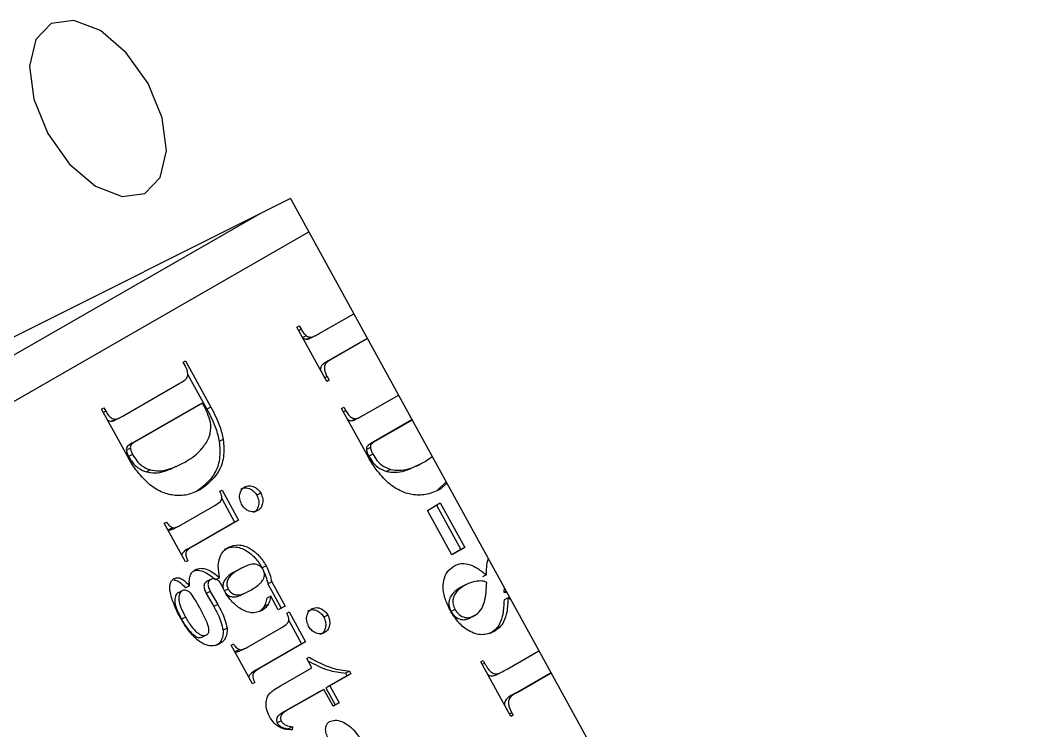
# Model space of a CAD drawing. Header units: millimetres. Extents: x -551930 to 36223, y -1733730 to 8014.
# Drawn here: x -551613.313 to -551610.364, y -1733687.491 to -1733685.432 of the extents above; entities that cross this region are included whole.
import ezdxf

# ---------------------------------------------------------------- set-up
doc = ezdxf.new("R2010")
doc.units = ezdxf.units.MM
doc.layers.get('0').update_dxf_attribs({"lineweight": 35})

msp = doc.modelspace()

# ---------------------------------------------------------------- linework, layer by layer
at = {"color": 7, "linetype": 'Continuous', "lineweight": 25}
for p, q in [((-551612.5302, -1733685.9482), (-551613.7191, -1733686.5435)), ((-551612.5302, -1733685.9482), (-551610.3641, -1733689.8907)), ((-551612.4464, -1733686.3394), (-551612.3467, -1733686.2821)), ((-551612.5111, -1733686.321), (-551612.5046, -1733686.3173)), ((-551612.4248, -1733686.4782), (-551612.5111, -1733686.321)), ((-551612.5046, -1733686.3173), (-551612.4992, -1733686.3271)), ((-551612.4839, -1733686.3458), (-551612.4946, -1733686.3511)), ((-551612.4704, -1733686.35), (-551612.482, -1733686.3558)), ((-551612.4686, -1733686.351), (-551612.457, -1733686.3452)), ((-551612.3074, -1733686.3537), (-551612.4183, -1733686.4174)), ((-551612.307, -1733686.3543), (-551612.4067, -1733686.4116)), ((-551612.8408, -1733686.4225), (-551612.8343, -1733686.4187)), ((-551612.8353, -1733686.4326), (-551612.8408, -1733686.4225)), ((-551612.8343, -1733686.4187), (-551612.7605, -1733686.5531)), ((-551612.4067, -1733686.4116), (-551612.4183, -1733686.4174)), ((-551613.0128, -1733686.5768), (-551612.8526, -1733686.4848)), ((-551612.828, -1733686.4572), (-551612.7721, -1733686.5589)), ((-551612.4182, -1733686.4744), (-551612.425, -1733686.4778)), ((-551612.4182, -1733686.4744), (-551612.4248, -1733686.4782)), ((-551612.4238, -1733686.4644), (-551612.4182, -1733686.4744)), ((-551612.7853, -1733686.5412), (-551612.9749, -1733686.6501)), ((-551612.7853, -1733686.5412), (-551612.7969, -1733686.547)), ((-551612.3167, -1733686.5754), (-551612.217, -1733686.5182)), ((-551613.0775, -1733686.5584), (-551613.071, -1733686.5547)), ((-551613.0037, -1733686.6928), (-551613.0775, -1733686.5584)), ((-551613.071, -1733686.5547), (-551613.0654, -1733686.5647)), ((-551612.7969, -1733686.547), (-551612.9865, -1733686.6559)), ((-551612.7605, -1733686.5531), (-551612.7721, -1733686.5589)), ((-551612.3815, -1733686.557), (-551612.3749, -1733686.5533)), ((-551612.3077, -1733686.6914), (-551612.3815, -1733686.557)), ((-551612.3749, -1733686.5533), (-551612.3694, -1733686.5633)), ((-551613.0365, -1733686.5879), (-551613.0481, -1733686.5937)), ((-551613.0369, -1733686.5894), (-551613.0253, -1733686.5836)), ((-551612.3405, -1733686.5865), (-551612.3521, -1733686.5923)), ((-551612.3408, -1733686.588), (-551612.3292, -1733686.5822)), ((-551612.1777, -1733686.5897), (-551612.2904, -1733686.6545)), ((-551612.1773, -1733686.5904), (-551612.2788, -1733686.6487)), ((-551612.9749, -1733686.6501), (-551612.9865, -1733686.6559)), ((-551612.7248, -1733686.6466), (-551612.7364, -1733686.6524)), ((-551612.2788, -1733686.6487), (-551612.2904, -1733686.6545)), ((-551612.994, -1733686.6714), (-551613.0056, -1733686.6772)), ((-551612.9874, -1733686.6902), (-551612.999, -1733686.696)), ((-551612.298, -1733686.67), (-551612.3096, -1733686.6758)), ((-551612.2913, -1733686.6888), (-551612.3029, -1733686.6946)), ((-551612.8608, -1733686.7253), (-551612.8492, -1733686.7195)), ((-551612.1647, -1733686.7239), (-551612.1531, -1733686.7181)), ((-551612.1396, -1733686.7108), (-551612.1194, -1733686.6958)), ((-551612.9359, -1733686.7349), (-551612.9475, -1733686.7407)), ((-551612.2398, -1733686.7335), (-551612.2514, -1733686.7393)), ((-551612.079, -1733686.7693), (-551612.106, -1733686.796)), ((-551612.077, -1733686.773), (-551612.0944, -1733686.7902)), ((-551612.7905, -1733686.7916), (-551612.8021, -1733686.7974)), ((-551612.7345, -1733686.7969), (-551612.7279, -1733686.7932)), ((-551612.7279, -1733686.7932), (-551612.6801, -1733686.8801)), ((-551612.6161, -1733686.8026), (-551612.6277, -1733686.8084)), ((-551612.8472, -1733686.8943), (-551612.7493, -1733686.8381)), ((-551612.729, -1733686.8182), (-551612.6917, -1733686.8859)), ((-551612.1329, -1733686.8521), (-551612.0957, -1733686.8307)), ((-551612.1069, -1733686.8372), (-551612.0362, -1733686.9659)), ((-551612.0957, -1733686.8307), (-551612.0246, -1733686.9601)), ((-551612.0617, -1733686.9815), (-551612.1329, -1733686.8521)), ((-551612.8956, -1733686.8895), (-551612.8893, -1733686.8859)), ((-551612.834, -1733687.0018), (-551612.8956, -1733686.8895)), ((-551612.8656, -1733686.9038), (-551612.854, -1733686.898)), ((-551612.6917, -1733686.8859), (-551612.8247, -1733686.9623)), ((-551612.6801, -1733686.8801), (-551612.8131, -1733686.9565)), ((-551612.6801, -1733686.8801), (-551612.6917, -1733686.8859)), ((-551612.8863, -1733686.9064), (-551612.8831, -1733686.9083)), ((-551612.8715, -1733686.9025), (-551612.8831, -1733686.9083)), ((-551612.8131, -1733686.9565), (-551612.8247, -1733686.9623)), ((-551612.0362, -1733686.9659), (-551612.0621, -1733686.9808)), ((-551612.0246, -1733686.9601), (-551612.0617, -1733686.9815)), ((-551612.0246, -1733686.9601), (-551612.0362, -1733686.9659)), ((-551612.8276, -1733686.9981), (-551612.8342, -1733687.0014)), ((-551612.8276, -1733686.9981), (-551612.834, -1733687.0018)), ((-551612.6005, -1733687.0131), (-551612.6121, -1733687.0189)), ((-551612.68, -1733687.0241), (-551612.6916, -1733687.0299)), ((-551612.6682, -1733687.0178), (-551612.6798, -1733687.0236)), ((-551611.9619, -1733687.0395), (-551611.9735, -1733687.0453)), ((-551612.8224, -1733687.0714), (-551612.834, -1733687.0772)), ((-551612.7618, -1733687.0527), (-551612.7734, -1733687.0585)), ((-551612.7352, -1733687.0478), (-551612.7468, -1733687.0536)), ((-551612.5842, -1733687.0596), (-551612.5958, -1733687.0654)), ((-551612.5958, -1733687.0654), (-551612.5573, -1733687.1354)), ((-551612.5842, -1733687.0596), (-551612.5457, -1733687.1296)), ((-551612.0257, -1733687.07), (-551612.0373, -1733687.0758)), ((-551612.0202, -1733687.067), (-551612.0318, -1733687.0728)), ((-551612.8442, -1733687.0855), (-551612.8558, -1733687.0913)), ((-551612.7622, -1733687.0872), (-551612.7738, -1733687.093)), ((-551612.7738, -1733687.093), (-551612.7523, -1733687.1311)), ((-551612.7622, -1733687.0872), (-551612.7407, -1733687.1253)), ((-551612.666, -1733687.0944), (-551612.6544, -1733687.0886)), ((-551612.5872, -1733687.1011), (-551612.5988, -1733687.1069)), ((-551612.5654, -1733687.1409), (-551612.5872, -1733687.1011)), ((-551611.9106, -1733687.0759), (-551611.911, -1733687.0895)), ((-551611.9048, -1733687.0864), (-551611.911, -1733687.0895)), ((-551611.911, -1733687.0895), (-551611.9031, -1733687.0896)), ((-551612.7407, -1733687.1253), (-551612.7523, -1733687.1311)), ((-551612.5949, -1733687.1252), (-551612.6065, -1733687.131)), ((-551612.5457, -1733687.1296), (-551612.5654, -1733687.1409)), ((-551612.5457, -1733687.1296), (-551612.5573, -1733687.1354)), ((-551611.8991, -1733687.1058), (-551611.9107, -1733687.1116)), ((-551611.891, -1733687.1115), (-551611.8991, -1733687.1058)), ((-551612.8341, -1733687.1614), (-551612.8457, -1733687.1672)), ((-551612.5573, -1733687.1354), (-551612.5657, -1733687.1402)), ((-551612.5403, -1733687.1504), (-551612.5337, -1733687.1466)), ((-551612.5337, -1733687.1466), (-551612.486, -1733687.2335)), ((-551612.4219, -1733687.156), (-551612.4335, -1733687.1618)), ((-551611.996, -1733687.1573), (-551612.0076, -1733687.1631)), ((-551612.653, -1733687.2478), (-551612.5551, -1733687.1915)), ((-551612.5348, -1733687.1716), (-551612.4976, -1733687.2394)), ((-551612.7725, -1733687.213), (-551612.7841, -1733687.2188)), ((-551612.7138, -1733687.1938), (-551612.7254, -1733687.1996)), ((-551612.7015, -1733687.2429), (-551612.6951, -1733687.2393)), ((-551612.6398, -1733687.3552), (-551612.7015, -1733687.2429)), ((-551612.6714, -1733687.2572), (-551612.6598, -1733687.2514)), ((-551612.4976, -1733687.2394), (-551612.6305, -1733687.3157)), ((-551612.486, -1733687.2335), (-551612.6189, -1733687.3099)), ((-551612.486, -1733687.2335), (-551612.4976, -1733687.2394)), ((-551612.6922, -1733687.2599), (-551612.6889, -1733687.2617)), ((-551612.6773, -1733687.2559), (-551612.6889, -1733687.2617)), ((-551612.4824, -1733687.2819), (-551612.476, -1733687.2782)), ((-551611.9017, -1733687.3122), (-551611.8098, -1733687.2594)), ((-551612.6189, -1733687.3099), (-551612.6305, -1733687.3157)), ((-551612.5584, -1733687.3611), (-551612.4676, -1733687.3089)), ((-551612.4676, -1733687.3089), (-551612.4824, -1733687.2819)), ((-551611.9781, -1733687.2911), (-551611.9716, -1733687.2874)), ((-551611.8911, -1733687.4496), (-551611.9781, -1733687.2911)), ((-551611.9716, -1733687.2874), (-551611.9673, -1733687.2952)), ((-551612.3661, -1733687.3315), (-551612.4275, -1733687.3668)), ((-551612.3545, -1733687.3257), (-551612.4159, -1733687.361)), ((-551612.3586, -1733687.3184), (-551612.3702, -1733687.3242)), ((-551612.3702, -1733687.3242), (-551612.3661, -1733687.3315)), ((-551612.3545, -1733687.3257), (-551612.3661, -1733687.3315)), ((-551612.3586, -1733687.3184), (-551612.3545, -1733687.3257)), ((-551611.9256, -1733687.3248), (-551611.914, -1733687.3189)), ((-551611.7746, -1733687.3233), (-551611.8778, -1733687.3826)), ((-551611.7743, -1733687.324), (-551611.8662, -1733687.3768)), ((-551612.6334, -1733687.3515), (-551612.64, -1733687.3548)), ((-551612.6334, -1733687.3515), (-551612.6398, -1733687.3552)), ((-551612.4159, -1733687.361), (-551612.4275, -1733687.3668)), ((-551612.4275, -1733687.3668), (-551612.4005, -1733687.4159)), ((-551612.4159, -1733687.361), (-551612.3889, -1733687.4101)), ((-551612.445, -1733687.3769), (-551612.5487, -1733687.4364)), ((-551612.4334, -1733687.3711), (-551612.5372, -1733687.4306)), ((-551612.4334, -1733687.3711), (-551612.445, -1733687.3769)), ((-551612.4064, -1733687.4202), (-551612.4334, -1733687.3711)), ((-551611.8662, -1733687.3768), (-551611.8778, -1733687.3826)), ((-551612.4005, -1733687.4159), (-551612.4068, -1733687.4195)), ((-551612.3889, -1733687.4101), (-551612.4064, -1733687.4202)), ((-551612.3889, -1733687.4101), (-551612.4005, -1733687.4159)), ((-551612.5372, -1733687.4306), (-551612.5487, -1733687.4364)), ((-551611.8845, -1733687.4458), (-551611.8913, -1733687.4492)), ((-551611.8845, -1733687.4458), (-551611.8911, -1733687.4496)), ((-551611.8883, -1733687.4389), (-551611.8845, -1733687.4458)), ((-551612.5569, -1733687.4623), (-551612.5685, -1733687.4681)), ((-551612.5242, -1733687.4794), (-551612.5358, -1733687.4852)), ((-551612.5242, -1733687.4794), (-551612.5245, -1733687.4883))]:
    msp.add_line(p, q, dxfattribs=at)
at = {"color": 8, "linetype": 'Continuous', "lineweight": 25}
for p, q in [((-551612.6172, -1733685.9917), (-551614.2521, -1733686.9308)), ((-551614.1399, -1733687.0003), (-551612.4769, -1733686.0451)), ((-551612.4992, -1733686.3271), (-551612.506, -1733686.3305)), ((-551612.4238, -1733686.4644), (-551612.4305, -1733686.4678)), ((-551613.0654, -1733686.5647), (-551613.0722, -1733686.5681)), ((-551612.3694, -1733686.5633), (-551612.3761, -1733686.5667)), ((-551612.7105, -1733687.0804), (-551612.7209, -1733687.0856)), ((-551612.053, -1733687.1393), (-551612.0645, -1733687.1451)), ((-551611.9673, -1733687.2952), (-551611.974, -1733687.2986)), ((-551611.8883, -1733687.4389), (-551611.8951, -1733687.4423))]:
    msp.add_line(p, q, dxfattribs=at)
at = {"color": 7, "linetype": 'Continuous', "lineweight": 25, "flags": 128}
msp.add_lwpolyline([(-551612.9428, -1733685.6144), (-551613.0057, -1733685.5256), (-551613.081, -1733685.4614), (-551613.1574, -1733685.4316), (-551613.2232, -1733685.4406), (-551613.2684, -1733685.4871), (-551613.2861, -1733685.5641), (-551613.2736, -1733685.6598), (-551613.2328, -1733685.7596), (-551613.17, -1733685.8484), (-551613.0946, -1733685.9126), (-551613.0182, -1733685.9424), (-551612.9524, -1733685.9334), (-551612.9072, -1733685.8869), (-551612.8896, -1733685.8099), (-551612.902, -1733685.7142), (-551612.9428, -1733685.6144)], dxfattribs=at)
at = {"color": 7, "linetype": 'Continuous', "lineweight": 25}
for points, knots in [([(-551612.4992, -1733686.3271), (-551612.4967, -1733686.3314), (-551612.4925, -1733686.3386), (-551612.4864, -1733686.3437), (-551612.4839, -1733686.3458)], [0, 0, 0, 0, 0.604383, 1, 1, 1, 1]), ([(-551612.4939, -1733686.3524), (-551612.4921, -1733686.3535), (-551612.4882, -1733686.3557), (-551612.4842, -1733686.3557), (-551612.482, -1733686.3558)], [0, 0, 0, 0, 0.468993, 1, 1, 1, 1]), ([(-551612.4839, -1733686.3458), (-551612.4816, -1733686.3472), (-551612.4772, -1733686.3498), (-551612.4726, -1733686.3499), (-551612.4704, -1733686.35)], [0, 0, 0, 0, 0.534212, 1, 1, 1, 1]), ([(-551612.482, -1733686.3558), (-551612.4806, -1733686.3555), (-551612.477, -1733686.3549), (-551612.4726, -1733686.353), (-551612.4697, -1733686.3514), (-551612.4687, -1733686.3509)], [0, 0, 0, 0, 0.296878, 0.763038, 1, 1, 1, 1]), ([(-551612.4704, -1733686.35), (-551612.469, -1733686.3497), (-551612.4654, -1733686.3491), (-551612.4574, -1733686.3454), (-551612.4509, -1733686.3419), (-551612.4464, -1733686.3394)], [0, 0, 0, 0, 0.160624, 0.412837, 1, 1, 1, 1]), ([(-551612.4183, -1733686.4174), (-551612.4235, -1733686.4205), (-551612.431, -1733686.4251), (-551612.4395, -1733686.4314), (-551612.4421, -1733686.4371), (-551612.4431, -1733686.4415), (-551612.4429, -1733686.4444), (-551612.4428, -1733686.4453)], [0, 0, 0, 0, 0.477367, 0.690856, 0.808259, 0.935906, 1, 1, 1, 1]), ([(-551612.4067, -1733686.4116), (-551612.4119, -1733686.4147), (-551612.4194, -1733686.4193), (-551612.4278, -1733686.4256), (-551612.4306, -1733686.4313), (-551612.4316, -1733686.4373), (-551612.4314, -1733686.445), (-551612.4288, -1733686.4545), (-551612.4255, -1733686.4609), (-551612.4238, -1733686.4644)], [0, 0, 0, 0, 0.3042583, 0.4403287, 0.5151577, 0.5965158, 0.7086738, 0.8407065, 1, 1, 1, 1]), ([(-551612.8526, -1733686.4848), (-551612.8474, -1733686.4817), (-551612.8399, -1733686.4772), (-551612.8315, -1733686.471), (-551612.8286, -1733686.4653), (-551612.8276, -1733686.4594), (-551612.8278, -1733686.4517), (-551612.8304, -1733686.4423), (-551612.8336, -1733686.436), (-551612.8353, -1733686.4326)], [0, 0, 0, 0, 0.305841, 0.442423, 0.517049, 0.598335, 0.71087, 0.842499, 1, 1, 1, 1]), ([(-551612.7617, -1733686.5971), (-551612.7643, -1733686.588), (-551612.7701, -1733686.5686), (-551612.78, -1733686.5507), (-551612.7853, -1733686.5412)], [0, 0, 0, 0, 0.466226, 1, 1, 1, 1]), ([(-551613.0654, -1733686.5647), (-551613.063, -1733686.569), (-551613.0587, -1733686.5763), (-551613.0506, -1733686.5837), (-551613.0431, -1733686.5872), (-551613.0387, -1733686.5877), (-551613.0365, -1733686.5879)], [0, 0, 0, 0, 0.354809, 0.623284, 0.811153, 1, 1, 1, 1]), ([(-551612.7721, -1733686.5589), (-551612.7624, -1733686.5772), (-551612.7466, -1733686.6073), (-551612.7392, -1733686.6398), (-551612.7364, -1733686.6524)], [0, 0, 0, 0, 0.610902, 1, 1, 1, 1]), ([(-551612.7605, -1733686.5531), (-551612.7508, -1733686.5714), (-551612.735, -1733686.6015), (-551612.7276, -1733686.634), (-551612.7248, -1733686.6466)], [0, 0, 0, 0, 0.610902, 1, 1, 1, 1]), ([(-551612.3694, -1733686.5633), (-551612.3669, -1733686.5676), (-551612.3626, -1733686.5749), (-551612.3545, -1733686.5823), (-551612.3471, -1733686.5858), (-551612.3427, -1733686.5863), (-551612.3405, -1733686.5865)], [0, 0, 0, 0, 0.354809, 0.623284, 0.811153, 1, 1, 1, 1]), ([(-551613.0601, -1733686.5902), (-551613.0583, -1733686.5911), (-551613.0544, -1733686.5932), (-551613.0503, -1733686.5935), (-551613.0481, -1733686.5937)], [0, 0, 0, 0, 0.455046, 1, 1, 1, 1]), ([(-551613.0481, -1733686.5937), (-551613.0468, -1733686.5934), (-551613.0434, -1733686.5927), (-551613.0397, -1733686.5909), (-551613.0374, -1733686.5896), (-551613.0369, -1733686.5894)], [0, 0, 0, 0, 0.324706, 0.870338, 1, 1, 1, 1]), ([(-551613.0365, -1733686.5879), (-551613.0352, -1733686.5876), (-551613.0318, -1733686.5869), (-551613.0239, -1733686.583), (-551613.0174, -1733686.5794), (-551613.0128, -1733686.5768)], [0, 0, 0, 0, 0.148718, 0.398624, 1, 1, 1, 1]), ([(-551612.7711, -1733686.6513), (-551612.7668, -1733686.6415), (-551612.7595, -1733686.6249), (-551612.761, -1733686.6052), (-551612.7617, -1733686.5971)], [0, 0, 0, 0, 0.587435, 1, 1, 1, 1]), ([(-551612.364, -1733686.5888), (-551612.3623, -1733686.5897), (-551612.3584, -1733686.5918), (-551612.3543, -1733686.5921), (-551612.3521, -1733686.5923)], [0, 0, 0, 0, 0.455046, 1, 1, 1, 1]), ([(-551612.3521, -1733686.5923), (-551612.3508, -1733686.592), (-551612.3473, -1733686.5913), (-551612.3437, -1733686.5895), (-551612.3413, -1733686.5882), (-551612.3409, -1733686.588)], [0, 0, 0, 0, 0.324706, 0.870338, 1, 1, 1, 1]), ([(-551612.3405, -1733686.5865), (-551612.3392, -1733686.5862), (-551612.3357, -1733686.5855), (-551612.3278, -1733686.5816), (-551612.3213, -1733686.578), (-551612.3167, -1733686.5754)], [0, 0, 0, 0, 0.148718, 0.398624, 1, 1, 1, 1]), ([(-551612.9865, -1733686.6559), (-551612.9908, -1733686.6584), (-551612.9971, -1733686.6621), (-551613.0042, -1733686.6676), (-551613.0059, -1733686.6728), (-551613.0057, -1733686.6757), (-551613.0056, -1733686.6772)], [0, 0, 0, 0, 0.51001, 0.74916, 0.870945, 1, 1, 1, 1]), ([(-551612.9749, -1733686.6501), (-551612.9792, -1733686.6526), (-551612.9855, -1733686.6563), (-551612.9926, -1733686.6618), (-551612.9943, -1733686.667), (-551612.9941, -1733686.6699), (-551612.994, -1733686.6714)], [0, 0, 0, 0, 0.51001, 0.74916, 0.870945, 1, 1, 1, 1]), ([(-551612.8356, -1733686.7122), (-551612.8202, -1733686.7027), (-551612.7949, -1733686.6871), (-551612.7778, -1733686.6613), (-551612.7711, -1733686.6513)], [0, 0, 0, 0, 0.609266, 1, 1, 1, 1]), ([(-551612.7364, -1733686.6524), (-551612.7351, -1733686.6697), (-551612.7325, -1733686.7039), (-551612.7528, -1733686.7593), (-551612.7832, -1733686.7828), (-551612.8021, -1733686.7974)], [0, 0, 0, 0, 0.2781282, 0.5516347, 1, 1, 1, 1]), ([(-551612.7248, -1733686.6466), (-551612.7235, -1733686.6639), (-551612.7209, -1733686.6981), (-551612.7412, -1733686.7535), (-551612.7716, -1733686.777), (-551612.7905, -1733686.7916)], [0, 0, 0, 0, 0.278128, 0.551635, 1, 1, 1, 1]), ([(-551612.2904, -1733686.6545), (-551612.2947, -1733686.657), (-551612.3011, -1733686.6607), (-551612.3081, -1733686.6662), (-551612.3098, -1733686.6714), (-551612.3097, -1733686.6743), (-551612.3096, -1733686.6758)], [0, 0, 0, 0, 0.51001, 0.74916, 0.870945, 1, 1, 1, 1]), ([(-551612.2788, -1733686.6487), (-551612.2831, -1733686.6512), (-551612.2895, -1733686.6549), (-551612.2965, -1733686.6604), (-551612.2982, -1733686.6656), (-551612.2981, -1733686.6685), (-551612.298, -1733686.67)], [0, 0, 0, 0, 0.51001, 0.74916, 0.870945, 1, 1, 1, 1]), ([(-551613.0056, -1733686.6772), (-551613.005, -1733686.6804), (-551613.0038, -1733686.687), (-551613.0006, -1733686.693), (-551612.999, -1733686.696)], [0, 0, 0, 0, 0.495092, 1, 1, 1, 1]), ([(-551612.994, -1733686.6714), (-551612.9934, -1733686.6746), (-551612.9922, -1733686.6812), (-551612.989, -1733686.6872), (-551612.9874, -1733686.6902)], [0, 0, 0, 0, 0.495092, 1, 1, 1, 1]), ([(-551612.9874, -1733686.6902), (-551612.9835, -1733686.6965), (-551612.9762, -1733686.7085), (-551612.9592, -1733686.7259), (-551612.9446, -1733686.7315), (-551612.9359, -1733686.7349)], [0, 0, 0, 0, 0.303059, 0.578562, 1, 1, 1, 1]), ([(-551612.3096, -1733686.6758), (-551612.309, -1733686.679), (-551612.3077, -1733686.6856), (-551612.3045, -1733686.6916), (-551612.3029, -1733686.6946)], [0, 0, 0, 0, 0.495092, 1, 1, 1, 1]), ([(-551612.282, -1733686.7329), (-551612.2864, -1733686.7266), (-551612.2956, -1733686.7133), (-551612.3035, -1733686.699), (-551612.3077, -1733686.6914)], [0, 0, 0, 0, 0.470765, 1, 1, 1, 1]), ([(-551612.298, -1733686.67), (-551612.2974, -1733686.6732), (-551612.2961, -1733686.6798), (-551612.2929, -1733686.6858), (-551612.2913, -1733686.6888)], [0, 0, 0, 0, 0.495092, 1, 1, 1, 1]), ([(-551612.2913, -1733686.6888), (-551612.2875, -1733686.6951), (-551612.2802, -1733686.7071), (-551612.2631, -1733686.7245), (-551612.2486, -1733686.7301), (-551612.2398, -1733686.7335)], [0, 0, 0, 0, 0.303059, 0.578562, 1, 1, 1, 1]), ([(-551612.978, -1733686.7343), (-551612.9824, -1733686.728), (-551612.9917, -1733686.7147), (-551612.9996, -1733686.7004), (-551613.0037, -1733686.6928)], [0, 0, 0, 0, 0.470765, 1, 1, 1, 1]), ([(-551612.999, -1733686.696), (-551612.9951, -1733686.7023), (-551612.9878, -1733686.7143), (-551612.9708, -1733686.7317), (-551612.9562, -1733686.7373), (-551612.9475, -1733686.7407)], [0, 0, 0, 0, 0.303059, 0.578562, 1, 1, 1, 1]), ([(-551612.9359, -1733686.7349), (-551612.9275, -1733686.7362), (-551612.9096, -1733686.7389), (-551612.8749, -1733686.7323), (-551612.8512, -1733686.7202), (-551612.8356, -1733686.7122)], [0, 0, 0, 0, 0.23006, 0.494033, 1, 1, 1, 1]), ([(-551612.3029, -1733686.6946), (-551612.2991, -1733686.7009), (-551612.2918, -1733686.7129), (-551612.2747, -1733686.7303), (-551612.2602, -1733686.7359), (-551612.2514, -1733686.7393)], [0, 0, 0, 0, 0.303059, 0.578562, 1, 1, 1, 1]), ([(-551612.2398, -1733686.7335), (-551612.2315, -1733686.7348), (-551612.2135, -1733686.7375), (-551612.1788, -1733686.7309), (-551612.1551, -1733686.7188), (-551612.1396, -1733686.7108)], [0, 0, 0, 0, 0.23006, 0.494033, 1, 1, 1, 1]), ([(-551612.7905, -1733686.7916), (-551612.8032, -1733686.7976), (-551612.8275, -1733686.809), (-551612.8674, -1733686.8104), (-551612.9063, -1733686.7997), (-551612.9449, -1733686.7746), (-551612.9664, -1733686.7484), (-551612.978, -1733686.7343)], [0, 0, 0, 0, 0.211909, 0.406161, 0.577167, 0.77156, 1, 1, 1, 1]), ([(-551612.9475, -1733686.7407), (-551612.9391, -1733686.742), (-551612.9212, -1733686.7447), (-551612.8915, -1733686.7393), (-551612.8723, -1733686.7297), (-551612.8613, -1733686.7242)], [0, 0, 0, 0, 0.2701004, 0.5800166, 1, 1, 1, 1]), ([(-551612.0944, -1733686.7902), (-551612.1071, -1733686.7962), (-551612.1315, -1733686.8076), (-551612.1713, -1733686.809), (-551612.2102, -1733686.7983), (-551612.2489, -1733686.7732), (-551612.2704, -1733686.747), (-551612.282, -1733686.7329)], [0, 0, 0, 0, 0.211909, 0.406161, 0.577167, 0.77156, 1, 1, 1, 1]), ([(-551612.2514, -1733686.7393), (-551612.2431, -1733686.7406), (-551612.2252, -1733686.7433), (-551612.1955, -1733686.7379), (-551612.1763, -1733686.7283), (-551612.1652, -1733686.7228)], [0, 0, 0, 0, 0.2701004, 0.5800166, 1, 1, 1, 1]), ([(-551612.7493, -1733686.8381), (-551612.7435, -1733686.8346), (-551612.7363, -1733686.8303), (-551612.73, -1733686.8226), (-551612.7286, -1733686.8176), (-551612.729, -1733686.8118), (-551612.731, -1733686.8046), (-551612.7332, -1733686.7997), (-551612.7345, -1733686.7969)], [0, 0, 0, 0, 0.4267211, 0.5316209, 0.611971, 0.7161261, 0.8436247, 1, 1, 1, 1]), ([(-551612.6715, -1733686.8345), (-551612.6738, -1733686.8291), (-551612.6784, -1733686.8185), (-551612.677, -1733686.803), (-551612.6717, -1733686.791), (-551612.6657, -1733686.7866), (-551612.6626, -1733686.7844)], [0, 0, 0, 0, 0.279632, 0.561083, 0.777939, 1, 1, 1, 1]), ([(-551612.6742, -1733686.7903), (-551612.6698, -1733686.7885), (-551612.661, -1733686.7849), (-551612.6468, -1733686.789), (-551612.635, -1733686.797), (-551612.6301, -1733686.8046), (-551612.6277, -1733686.8084)], [0, 0, 0, 0, 0.279471, 0.5617, 0.778553, 1, 1, 1, 1]), ([(-551612.6626, -1733686.7844), (-551612.6582, -1733686.7827), (-551612.6494, -1733686.7791), (-551612.6352, -1733686.7832), (-551612.6234, -1733686.7912), (-551612.6185, -1733686.7988), (-551612.6161, -1733686.8026)], [0, 0, 0, 0, 0.279471, 0.5617, 0.778553, 1, 1, 1, 1]), ([(-551612.6277, -1733686.8084), (-551612.6253, -1733686.8138), (-551612.6206, -1733686.8246), (-551612.6221, -1733686.8401), (-551612.6275, -1733686.8522), (-551612.6335, -1733686.8566), (-551612.6366, -1733686.8588)], [0, 0, 0, 0, 0.281335, 0.562709, 0.779128, 1, 1, 1, 1]), ([(-551612.6161, -1733686.8026), (-551612.6137, -1733686.808), (-551612.609, -1733686.8188), (-551612.6105, -1733686.8343), (-551612.6159, -1733686.8464), (-551612.6219, -1733686.8508), (-551612.625, -1733686.853)], [0, 0, 0, 0, 0.281335, 0.562709, 0.779128, 1, 1, 1, 1]), ([(-551612.625, -1733686.853), (-551612.6294, -1733686.8547), (-551612.6383, -1733686.8583), (-551612.6524, -1733686.854), (-551612.6641, -1733686.8459), (-551612.669, -1733686.8383), (-551612.6715, -1733686.8345)], [0, 0, 0, 0, 0.278933, 0.560824, 0.778176, 1, 1, 1, 1]), ([(-551612.8893, -1733686.8859), (-551612.8864, -1733686.8903), (-551612.8816, -1733686.8977), (-551612.8744, -1733686.9011), (-551612.8715, -1733686.9025)], [0, 0, 0, 0, 0.600264, 1, 1, 1, 1]), ([(-551612.8715, -1733686.9025), (-551612.8706, -1733686.9027), (-551612.8684, -1733686.9031), (-551612.8648, -1733686.9023), (-551612.8574, -1733686.9), (-551612.8516, -1733686.8968), (-551612.8472, -1733686.8943)], [0, 0, 0, 0, 0.102997, 0.240765, 0.417772, 1, 1, 1, 1]), ([(-551612.8831, -1733686.9083), (-551612.8822, -1733686.9085), (-551612.88, -1733686.9089), (-551612.8764, -1733686.9081), (-551612.8714, -1733686.9066), (-551612.8679, -1733686.9047), (-551612.8657, -1733686.9035)], [0, 0, 0, 0, 0.146465, 0.342376, 0.594087, 1, 1, 1, 1]), ([(-551612.8131, -1733686.9565), (-551612.8189, -1733686.9599), (-551612.8261, -1733686.9642), (-551612.8323, -1733686.9721), (-551612.8337, -1733686.9771), (-551612.8332, -1733686.983), (-551612.8312, -1733686.9903), (-551612.8289, -1733686.9953), (-551612.8276, -1733686.9981)], [0, 0, 0, 0, 0.423641, 0.52808, 0.608585, 0.713504, 0.842176, 1, 1, 1, 1]), ([(-551612.7099, -1733686.9592), (-551612.7001, -1733686.9557), (-551612.68, -1733686.9484), (-551612.6472, -1733686.9607), (-551612.6194, -1733686.9828), (-551612.607, -1733687.0027), (-551612.6005, -1733687.0131)], [0, 0, 0, 0, 0.25283, 0.525018, 0.751655, 1, 1, 1, 1]), ([(-551612.8247, -1733686.9623), (-551612.8304, -1733686.9658), (-551612.8376, -1733686.9701), (-551612.8439, -1733686.9777), (-551612.8446, -1733686.9808), (-551612.8448, -1733686.982)], [0, 0, 0, 0, 0.708219, 0.882816, 1, 1, 1, 1]), ([(-551612.7352, -1733687.0478), (-551612.7373, -1733687.0361), (-551612.741, -1733687.0148), (-551612.7358, -1733686.9879), (-551612.7248, -1733686.9696), (-551612.7149, -1733686.9627), (-551612.7099, -1733686.9592)], [0, 0, 0, 0, 0.329571, 0.599339, 0.796677, 1, 1, 1, 1]), ([(-551612.7215, -1733686.965), (-551612.7117, -1733686.9615), (-551612.6916, -1733686.9542), (-551612.6588, -1733686.9665), (-551612.631, -1733686.9886), (-551612.6186, -1733687.0085), (-551612.6121, -1733687.0189)], [0, 0, 0, 0, 0.25283, 0.525018, 0.751655, 1, 1, 1, 1]), ([(-551612.6094, -1733687.0237), (-551612.6108, -1733687.0214), (-551612.6137, -1733687.017), (-551612.62, -1733687.012), (-551612.6274, -1733687.0088), (-551612.6396, -1733687.0067), (-551612.6578, -1733687.0123), (-551612.6717, -1733687.0197), (-551612.68, -1733687.0241)], [0, 0, 0, 0, 0.085404, 0.171055, 0.264668, 0.373889, 0.624983, 1, 1, 1, 1]), ([(-551612.6005, -1733687.0131), (-551612.5966, -1733687.0212), (-551612.5894, -1733687.0362), (-551612.5858, -1733687.0523), (-551612.5842, -1733687.0596)], [0, 0, 0, 0, 0.543094, 1, 1, 1, 1]), ([(-551612.0665, -1733687.1422), (-551612.0717, -1733687.1318), (-551612.0815, -1733687.1123), (-551612.0882, -1733687.0819), (-551612.0863, -1733687.054), (-551612.0767, -1733687.0287), (-551612.0633, -1733687.0187), (-551612.0566, -1733687.0137)], [0, 0, 0, 0, 0.227558, 0.424681, 0.606659, 0.803176, 1, 1, 1, 1]), ([(-551612.0566, -1733687.0137), (-551612.0492, -1733687.0105), (-551612.0345, -1733687.0042), (-551612.0094, -1733687.0084), (-551611.9851, -1733687.021), (-551611.9701, -1733687.0329), (-551611.9619, -1733687.0395)], [0, 0, 0, 0, 0.247482, 0.492753, 0.720699, 1, 1, 1, 1]), ([(-551611.9619, -1733687.0395), (-551611.9617, -1733687.024), (-551611.9615, -1733687.0077), (-551611.9567, -1733686.9932), (-551611.9565, -1733686.9924)], [0, 0, 0, 0, 0.9427316, 1, 1, 1, 1]), ([(-551612.8224, -1733687.0714), (-551612.8229, -1733687.0653), (-551612.8238, -1733687.0541), (-551612.8206, -1733687.04), (-551612.8146, -1733687.03), (-551612.8091, -1733687.0263), (-551612.8064, -1733687.0244)], [0, 0, 0, 0, 0.3179913, 0.5910074, 0.7925113, 1, 1, 1, 1]), ([(-551612.808, -1733687.0275), (-551612.8061, -1733687.0269), (-551612.7983, -1733687.0244), (-551612.7831, -1733687.0288), (-551612.7643, -1733687.0385), (-551612.753, -1733687.0483), (-551612.7468, -1733687.0536)], [0, 0, 0, 0, 0.096198, 0.391837, 0.668778, 1, 1, 1, 1]), ([(-551612.8064, -1733687.0244), (-551612.8012, -1733687.0225), (-551612.7903, -1733687.0184), (-551612.7715, -1733687.0227), (-551612.7527, -1733687.0328), (-551612.7414, -1733687.0425), (-551612.7352, -1733687.0478)], [0, 0, 0, 0, 0.22406, 0.477874, 0.715637, 1, 1, 1, 1]), ([(-551612.6916, -1733687.0299), (-551612.6973, -1733687.0335), (-551612.7075, -1733687.0398), (-551612.7194, -1733687.0506), (-551612.7249, -1733687.0626), (-551612.7268, -1733687.0721), (-551612.7251, -1733687.077), (-551612.7247, -1733687.0779)], [0, 0, 0, 0, 0.341648, 0.598297, 0.784839, 0.960069, 1, 1, 1, 1]), ([(-551612.68, -1733687.0241), (-551612.6858, -1733687.0277), (-551612.6959, -1733687.034), (-551612.7077, -1733687.0448), (-551612.7135, -1733687.0568), (-551612.7151, -1733687.0691), (-551612.712, -1733687.0768), (-551612.7105, -1733687.0804)], [0, 0, 0, 0, 0.305103, 0.5343, 0.700888, 0.857374, 1, 1, 1, 1]), ([(-551612.607, -1733687.0485), (-551612.6063, -1733687.0463), (-551612.6049, -1733687.042), (-551612.6051, -1733687.0333), (-551612.6077, -1733687.0273), (-551612.6094, -1733687.0237)], [0, 0, 0, 0, 0.284814, 0.553767, 1, 1, 1, 1]), ([(-551612.6062, -1733687.0326), (-551612.6045, -1733687.0363), (-551612.5996, -1733687.0468), (-551612.5973, -1733687.058), (-551612.5958, -1733687.0654)], [0, 0, 0, 0, 0.345657, 1, 1, 1, 1]), ([(-551612.8494, -1733687.1631), (-551612.8561, -1733687.1497), (-551612.8685, -1733687.1252), (-551612.8784, -1733687.0944), (-551612.88, -1733687.0739), (-551612.8779, -1733687.0632), (-551612.8742, -1733687.0548), (-551612.87, -1733687.0516), (-551612.8681, -1733687.0501)], [0, 0, 0, 0, 0.353999, 0.649627, 0.759941, 0.850952, 0.928717, 1, 1, 1, 1]), ([(-551612.8682, -1733687.0537), (-551612.8648, -1733687.0543), (-551612.8572, -1733687.0555), (-551612.8456, -1733687.0647), (-551612.8382, -1733687.0726), (-551612.834, -1733687.0772)], [0, 0, 0, 0, 0.260857, 0.576222, 1, 1, 1, 1]), ([(-551612.8681, -1733687.0501), (-551612.8648, -1733687.0489), (-551612.8581, -1733687.0463), (-551612.846, -1733687.0497), (-551612.834, -1733687.0587), (-551612.8266, -1733687.0668), (-551612.8224, -1733687.0714)], [0, 0, 0, 0, 0.210251, 0.438964, 0.678337, 1, 1, 1, 1]), ([(-551612.7734, -1733687.0585), (-551612.7748, -1733687.0595), (-551612.7776, -1733687.0615), (-551612.7801, -1733687.0667), (-551612.7811, -1733687.0736), (-551612.7789, -1733687.0829), (-551612.7756, -1733687.0894), (-551612.7738, -1733687.093)], [0, 0, 0, 0, 0.155654, 0.306588, 0.470114, 0.701011, 1, 1, 1, 1]), ([(-551612.7618, -1733687.0527), (-551612.7632, -1733687.0537), (-551612.766, -1733687.0557), (-551612.7685, -1733687.0609), (-551612.7695, -1733687.0678), (-551612.7673, -1733687.0771), (-551612.764, -1733687.0836), (-551612.7622, -1733687.0872)], [0, 0, 0, 0, 0.155654, 0.306588, 0.470114, 0.701011, 1, 1, 1, 1]), ([(-551612.7307, -1733687.0659), (-551612.733, -1733687.0625), (-551612.7374, -1733687.0559), (-551612.7466, -1733687.0511), (-551612.7551, -1733687.0499), (-551612.7596, -1733687.0518), (-551612.7618, -1733687.0527)], [0, 0, 0, 0, 0.2907808, 0.5745326, 0.7875189, 1, 1, 1, 1]), ([(-551612.7172, -1733687.093), (-551612.7177, -1733687.0919), (-551612.7193, -1733687.0888), (-551612.7238, -1733687.0798), (-551612.7278, -1733687.0719), (-551612.7307, -1733687.0659)], [0, 0, 0, 0, 0.122215, 0.340922, 1, 1, 1, 1]), ([(-551612.6452, -1733687.0836), (-551612.6355, -1733687.0776), (-551612.623, -1733687.0699), (-551612.611, -1733687.0567), (-551612.6082, -1733687.051), (-551612.607, -1733687.0485)], [0, 0, 0, 0, 0.658123, 0.84609, 1, 1, 1, 1]), ([(-551612.0257, -1733687.07), (-551612.0313, -1733687.0735), (-551612.0415, -1733687.08), (-551612.053, -1733687.0929), (-551612.0594, -1733687.1077), (-551612.0593, -1733687.1242), (-551612.055, -1733687.1344), (-551612.053, -1733687.1393)], [0, 0, 0, 0, 0.258303, 0.471987, 0.649162, 0.83342, 1, 1, 1, 1]), ([(-551611.9758, -1733687.0565), (-551611.9847, -1733687.0571), (-551612.0024, -1733687.0583), (-551612.0179, -1733687.0661), (-551612.0257, -1733687.07)], [0, 0, 0, 0, 0.501003, 1, 1, 1, 1]), ([(-551611.996, -1733687.1573), (-551611.99, -1733687.1526), (-551611.9772, -1733687.1426), (-551611.9634, -1733687.1094), (-551611.962, -1733687.0805), (-551611.9611, -1733687.0613)], [0, 0, 0, 0, 0.232431, 0.490546, 1, 1, 1, 1]), ([(-551611.9611, -1733687.0613), (-551611.9641, -1733687.06), (-551611.9689, -1733687.0577), (-551611.9739, -1733687.0569), (-551611.9758, -1733687.0565)], [0, 0, 0, 0, 0.6163791, 1, 1, 1, 1]), ([(-551612.8558, -1733687.0913), (-551612.8573, -1733687.0925), (-551612.8606, -1733687.0949), (-551612.8636, -1733687.1011), (-551612.8652, -1733687.109), (-551612.8654, -1733687.122), (-551612.8586, -1733687.1424), (-551612.8505, -1733687.158), (-551612.8457, -1733687.1672)], [0, 0, 0, 0, 0.082507, 0.169545, 0.268715, 0.386043, 0.638646, 1, 1, 1, 1]), ([(-551612.8442, -1733687.0855), (-551612.8458, -1733687.0867), (-551612.849, -1733687.0891), (-551612.852, -1733687.0953), (-551612.8536, -1733687.1032), (-551612.8538, -1733687.1162), (-551612.847, -1733687.1366), (-551612.8389, -1733687.1522), (-551612.8341, -1733687.1614)], [0, 0, 0, 0, 0.082507, 0.169545, 0.268715, 0.386043, 0.638646, 1, 1, 1, 1]), ([(-551612.8222, -1733687.0893), (-551612.8244, -1733687.0878), (-551612.8285, -1733687.085), (-551612.8347, -1733687.0833), (-551612.84, -1733687.0835), (-551612.8428, -1733687.0848), (-551612.8442, -1733687.0855)], [0, 0, 0, 0, 0.3118371, 0.5847443, 0.7890528, 1, 1, 1, 1]), ([(-551612.8027, -1733687.1176), (-551612.8066, -1733687.1108), (-551612.8115, -1733687.1021), (-551612.8184, -1733687.0929), (-551612.821, -1733687.0904), (-551612.8222, -1733687.0893)], [0, 0, 0, 0, 0.677418, 0.860576, 1, 1, 1, 1]), ([(-551612.7174, -1733687.0924), (-551612.7168, -1733687.0932), (-551612.7141, -1733687.097), (-551612.7066, -1733687.1011), (-551612.6939, -1733687.1045), (-551612.6798, -1733687.101), (-551612.6705, -1733687.0961), (-551612.6662, -1733687.0939)], [0, 0, 0, 0, 0.045088, 0.212404, 0.404985, 0.727783, 1, 1, 1, 1]), ([(-551612.6122, -1733687.1422), (-551612.6225, -1733687.146), (-551612.6432, -1733687.1535), (-551612.676, -1733687.1383), (-551612.7005, -1733687.1172), (-551612.712, -1733687.1006), (-551612.7172, -1733687.093)], [0, 0, 0, 0, 0.280934, 0.563966, 0.801992, 1, 1, 1, 1]), ([(-551612.7105, -1733687.0804), (-551612.7085, -1733687.0835), (-551612.7045, -1733687.0895), (-551612.6951, -1733687.0954), (-551612.6822, -1733687.0987), (-551612.6648, -1733687.0941), (-551612.6525, -1733687.0875), (-551612.6452, -1733687.0836)], [0, 0, 0, 0, 0.1258886, 0.2529023, 0.399096, 0.6441409, 1, 1, 1, 1]), ([(-551612.5872, -1733687.1011), (-551612.5883, -1733687.1063), (-551612.5899, -1733687.1149), (-551612.5935, -1733687.1223), (-551612.5949, -1733687.1252)], [0, 0, 0, 0, 0.614874, 1, 1, 1, 1]), ([(-551612.0373, -1733687.0758), (-551612.0429, -1733687.0793), (-551612.0531, -1733687.0858), (-551612.0646, -1733687.0987), (-551612.071, -1733687.1135), (-551612.0709, -1733687.13), (-551612.0666, -1733687.1402), (-551612.0646, -1733687.1451)], [0, 0, 0, 0, 0.258303, 0.471987, 0.649162, 0.83342, 1, 1, 1, 1]), ([(-551612.7669, -1733687.2052), (-551612.7665, -1733687.2028), (-551612.7658, -1733687.1977), (-551612.7674, -1733687.1888), (-551612.7774, -1733687.1609), (-551612.791, -1733687.1377), (-551612.8027, -1733687.1176)], [0, 0, 0, 0, 0.0805941, 0.1710296, 0.2818756, 1, 1, 1, 1]), ([(-551612.7523, -1733687.1311), (-551612.7443, -1733687.1456), (-551612.7321, -1733687.1675), (-551612.7271, -1733687.1915), (-551612.7254, -1733687.1996)], [0, 0, 0, 0, 0.66095, 1, 1, 1, 1]), ([(-551612.7407, -1733687.1253), (-551612.7327, -1733687.1398), (-551612.7205, -1733687.1617), (-551612.7155, -1733687.1857), (-551612.7138, -1733687.1938)], [0, 0, 0, 0, 0.66095, 1, 1, 1, 1]), ([(-551612.6065, -1733687.131), (-551612.6091, -1733687.135), (-551612.6123, -1733687.1397), (-551612.6167, -1733687.1428), (-551612.6174, -1733687.1433)], [0, 0, 0, 0, 0.835527, 1, 1, 1, 1]), ([(-551612.5949, -1733687.1252), (-551612.5976, -1733687.129), (-551612.6025, -1733687.1359), (-551612.6092, -1733687.1403), (-551612.6122, -1733687.1422)], [0, 0, 0, 0, 0.56103, 1, 1, 1, 1]), ([(-551612.5988, -1733687.1069), (-551612.5999, -1733687.1122), (-551612.6015, -1733687.1207), (-551612.6051, -1733687.1281), (-551612.6065, -1733687.131)], [0, 0, 0, 0, 0.614874, 1, 1, 1, 1]), ([(-551612.4685, -1733687.1379), (-551612.4641, -1733687.1361), (-551612.4552, -1733687.1326), (-551612.441, -1733687.1366), (-551612.4293, -1733687.1446), (-551612.4244, -1733687.1522), (-551612.4219, -1733687.156)], [0, 0, 0, 0, 0.279471, 0.5617, 0.778553, 1, 1, 1, 1]), ([(-551611.9107, -1733687.1116), (-551611.9114, -1733687.1256), (-551611.9127, -1733687.1499), (-551611.9215, -1733687.1794), (-551611.9352, -1733687.1984), (-551611.9463, -1733687.2058), (-551611.952, -1733687.2097)], [0, 0, 0, 0, 0.351772, 0.614186, 0.801695, 1, 1, 1, 1]), ([(-551611.8991, -1733687.1058), (-551611.8998, -1733687.1198), (-551611.9011, -1733687.1441), (-551611.9099, -1733687.1736), (-551611.9236, -1733687.1926), (-551611.9347, -1733687.2), (-551611.9404, -1733687.2039)], [0, 0, 0, 0, 0.351772, 0.614186, 0.801695, 1, 1, 1, 1]), ([(-551612.8046, -1733687.2237), (-551612.8137, -1733687.2138), (-551612.8307, -1733687.1954), (-551612.8434, -1733687.1734), (-551612.8494, -1733687.1631)], [0, 0, 0, 0, 0.534789, 1, 1, 1, 1]), ([(-551612.8341, -1733687.1614), (-551612.8288, -1733687.1705), (-551612.8193, -1733687.1868), (-551612.8047, -1733687.2035), (-551612.7934, -1733687.2118), (-551612.7858, -1733687.215), (-551612.7786, -1733687.2157), (-551612.7746, -1733687.2139), (-551612.7725, -1733687.213)], [0, 0, 0, 0, 0.3456794, 0.6179471, 0.7292854, 0.8248724, 0.9119782, 1, 1, 1, 1]), ([(-551612.5551, -1733687.1915), (-551612.5493, -1733687.1881), (-551612.5421, -1733687.1838), (-551612.5358, -1733687.176), (-551612.5344, -1733687.1711), (-551612.5348, -1733687.1652), (-551612.5368, -1733687.1581), (-551612.539, -1733687.1531), (-551612.5403, -1733687.1504)], [0, 0, 0, 0, 0.426721, 0.531621, 0.611971, 0.716126, 0.843625, 1, 1, 1, 1]), ([(-551612.4773, -1733687.1879), (-551612.4796, -1733687.1826), (-551612.4842, -1733687.1719), (-551612.4828, -1733687.1565), (-551612.4775, -1733687.1444), (-551612.4715, -1733687.1401), (-551612.4685, -1733687.1379)], [0, 0, 0, 0, 0.279632, 0.561083, 0.777939, 1, 1, 1, 1]), ([(-551612.4801, -1733687.1437), (-551612.4756, -1733687.1419), (-551612.4668, -1733687.1384), (-551612.4526, -1733687.1424), (-551612.4409, -1733687.1504), (-551612.436, -1733687.158), (-551612.4335, -1733687.1618)], [0, 0, 0, 0, 0.279471, 0.5617, 0.778553, 1, 1, 1, 1]), ([(-551612.4335, -1733687.1618), (-551612.4311, -1733687.1672), (-551612.4265, -1733687.178), (-551612.428, -1733687.1936), (-551612.4333, -1733687.2056), (-551612.4394, -1733687.21), (-551612.4424, -1733687.2122)], [0, 0, 0, 0, 0.281335, 0.562709, 0.779128, 1, 1, 1, 1]), ([(-551612.4219, -1733687.156), (-551612.4195, -1733687.1614), (-551612.4149, -1733687.1722), (-551612.4164, -1733687.1877), (-551612.4217, -1733687.1998), (-551612.4278, -1733687.2042), (-551612.4308, -1733687.2064)], [0, 0, 0, 0, 0.281335, 0.562709, 0.779128, 1, 1, 1, 1]), ([(-551611.9404, -1733687.2039), (-551611.9517, -1733687.2082), (-551611.9747, -1733687.217), (-551612.0126, -1733687.2041), (-551612.0446, -1733687.178), (-551612.0589, -1733687.1546), (-551612.0665, -1733687.1422)], [0, 0, 0, 0, 0.2562326, 0.5210896, 0.7451198, 1, 1, 1, 1]), ([(-551612.0646, -1733687.1451), (-551612.0608, -1733687.1506), (-551612.0533, -1733687.1616), (-551612.0369, -1733687.1691), (-551612.021, -1733687.1695), (-551612.0122, -1733687.1653), (-551612.0076, -1733687.1631)], [0, 0, 0, 0, 0.262059, 0.526962, 0.748778, 1, 1, 1, 1]), ([(-551612.053, -1733687.1393), (-551612.0492, -1733687.1448), (-551612.0417, -1733687.1557), (-551612.0253, -1733687.1633), (-551612.0094, -1733687.1637), (-551612.0006, -1733687.1595), (-551611.996, -1733687.1573)], [0, 0, 0, 0, 0.262059, 0.526962, 0.748778, 1, 1, 1, 1]), ([(-551612.8457, -1733687.1672), (-551612.8404, -1733687.1763), (-551612.8309, -1733687.1926), (-551612.8163, -1733687.2093), (-551612.805, -1733687.2176), (-551612.7974, -1733687.2209), (-551612.7902, -1733687.2215), (-551612.7862, -1733687.2197), (-551612.7841, -1733687.2188)], [0, 0, 0, 0, 0.345679, 0.617947, 0.729285, 0.824872, 0.911978, 1, 1, 1, 1]), ([(-551612.4308, -1733687.2064), (-551612.4352, -1733687.2081), (-551612.4441, -1733687.2117), (-551612.4582, -1733687.2074), (-551612.4699, -1733687.1993), (-551612.4748, -1733687.1917), (-551612.4773, -1733687.1879)], [0, 0, 0, 0, 0.278933, 0.560824, 0.778176, 1, 1, 1, 1]), ([(-551612.7725, -1733687.213), (-551612.771, -1733687.2119), (-551612.7684, -1733687.21), (-551612.7673, -1733687.2067), (-551612.7669, -1733687.2052)], [0, 0, 0, 0, 0.573414, 1, 1, 1, 1]), ([(-551612.7254, -1733687.1996), (-551612.7253, -1733687.2052), (-551612.7252, -1733687.2159), (-551612.7301, -1733687.2291), (-551612.7376, -1733687.2388), (-551612.7438, -1733687.2429), (-551612.747, -1733687.245)], [0, 0, 0, 0, 0.286284, 0.553311, 0.767819, 1, 1, 1, 1]), ([(-551612.7138, -1733687.1938), (-551612.7137, -1733687.1994), (-551612.7136, -1733687.2101), (-551612.7185, -1733687.2233), (-551612.726, -1733687.233), (-551612.7322, -1733687.2371), (-551612.7354, -1733687.2392)], [0, 0, 0, 0, 0.286284, 0.553311, 0.767819, 1, 1, 1, 1]), ([(-551612.7354, -1733687.2392), (-551612.7413, -1733687.2416), (-551612.7532, -1733687.2466), (-551612.7786, -1733687.2431), (-551612.7947, -1733687.2311), (-551612.8046, -1733687.2237)], [0, 0, 0, 0, 0.272733, 0.550867, 1, 1, 1, 1]), ([(-551612.6951, -1733687.2393), (-551612.6922, -1733687.2437), (-551612.6874, -1733687.2511), (-551612.6802, -1733687.2545), (-551612.6773, -1733687.2559)], [0, 0, 0, 0, 0.600264, 1, 1, 1, 1]), ([(-551612.6773, -1733687.2559), (-551612.6764, -1733687.2561), (-551612.6742, -1733687.2565), (-551612.6706, -1733687.2558), (-551612.6632, -1733687.2534), (-551612.6575, -1733687.2502), (-551612.653, -1733687.2478)], [0, 0, 0, 0, 0.102997, 0.240765, 0.417772, 1, 1, 1, 1]), ([(-551612.6889, -1733687.2617), (-551612.688, -1733687.2619), (-551612.6858, -1733687.2623), (-551612.6822, -1733687.2616), (-551612.6772, -1733687.2601), (-551612.6737, -1733687.2581), (-551612.6715, -1733687.257)], [0, 0, 0, 0, 0.1464654, 0.3423762, 0.594087, 1, 1, 1, 1]), ([(-551612.476, -1733687.2782), (-551612.4541, -1733687.2902), (-551612.4158, -1733687.311), (-551612.3757, -1733687.3162), (-551612.3586, -1733687.3184)], [0, 0, 0, 0, 0.572577, 1, 1, 1, 1]), ([(-551612.6189, -1733687.3099), (-551612.6247, -1733687.3134), (-551612.6319, -1733687.3176), (-551612.6381, -1733687.3255), (-551612.6395, -1733687.3305), (-551612.639, -1733687.3365), (-551612.637, -1733687.3437), (-551612.6347, -1733687.3487), (-551612.6334, -1733687.3515)], [0, 0, 0, 0, 0.423641, 0.52808, 0.608585, 0.713504, 0.842176, 1, 1, 1, 1]), ([(-551612.479, -1733687.288), (-551612.4599, -1733687.2983), (-551612.4245, -1733687.3175), (-551612.3873, -1733687.3221), (-551612.3702, -1733687.3242)], [0, 0, 0, 0, 0.538281, 1, 1, 1, 1]), ([(-551611.9673, -1733687.2952), (-551611.9645, -1733687.3), (-551611.9598, -1733687.3082), (-551611.9522, -1733687.3182), (-551611.9447, -1733687.3238), (-551611.9375, -1733687.3265), (-551611.9285, -1733687.3261), (-551611.9168, -1733687.3204), (-551611.9075, -1733687.3153), (-551611.9017, -1733687.3122)], [0, 0, 0, 0, 0.176403, 0.307274, 0.403535, 0.488763, 0.579765, 0.741074, 1, 1, 1, 1]), ([(-551612.6305, -1733687.3157), (-551612.6362, -1733687.3192), (-551612.6434, -1733687.3235), (-551612.6497, -1733687.3312), (-551612.6504, -1733687.3342), (-551612.6506, -1733687.3354)], [0, 0, 0, 0, 0.708219, 0.882816, 1, 1, 1, 1]), ([(-551611.958, -1733687.3278), (-551611.9573, -1733687.3284), (-551611.9546, -1733687.3305), (-551611.949, -1733687.3323), (-551611.9402, -1733687.3319), (-551611.9326, -1733687.3283), (-551611.9274, -1733687.3255), (-551611.9257, -1733687.3246)], [0, 0, 0, 0, 0.065908, 0.25927, 0.46573, 0.831702, 1, 1, 1, 1]), ([(-551612.5901, -1733687.3822), (-551612.5861, -1733687.379), (-551612.5761, -1733687.371), (-551612.565, -1733687.3648), (-551612.5584, -1733687.3611)], [0, 0, 0, 0, 0.4040334, 1, 1, 1, 1]), ([(-551612.591, -1733687.4496), (-551612.5944, -1733687.4425), (-551612.6008, -1733687.4285), (-551612.6008, -1733687.4084), (-551612.5975, -1733687.3926), (-551612.5925, -1733687.3856), (-551612.5901, -1733687.3822)], [0, 0, 0, 0, 0.308954, 0.601284, 0.810624, 1, 1, 1, 1]), ([(-551611.8778, -1733687.3826), (-551611.8877, -1733687.3874), (-551611.8993, -1733687.393), (-551611.9079, -1733687.4054), (-551611.9095, -1733687.4109), (-551611.9094, -1733687.4147), (-551611.9094, -1733687.4163)], [0, 0, 0, 0, 0.679185, 0.795672, 0.913211, 1, 1, 1, 1]), ([(-551611.8662, -1733687.3768), (-551611.8761, -1733687.3816), (-551611.8876, -1733687.3872), (-551611.8963, -1733687.3996), (-551611.8981, -1733687.4063), (-551611.8983, -1733687.415), (-551611.8948, -1733687.4265), (-551611.8907, -1733687.4344), (-551611.8883, -1733687.4389)], [0, 0, 0, 0, 0.444319, 0.520524, 0.597417, 0.698533, 0.828111, 1, 1, 1, 1]), ([(-551612.5245, -1733687.4883), (-551612.5322, -1733687.4882), (-551612.5466, -1733687.4878), (-551612.5661, -1733687.479), (-551612.5811, -1733687.4657), (-551612.5876, -1733687.4551), (-551612.591, -1733687.4496)], [0, 0, 0, 0, 0.307089, 0.57542, 0.780827, 1, 1, 1, 1]), ([(-551612.5487, -1733687.4364), (-551612.5531, -1733687.439), (-551612.5596, -1733687.4428), (-551612.5672, -1733687.4489), (-551612.5699, -1733687.4548), (-551612.5704, -1733687.4599), (-551612.5701, -1733687.4643), (-551612.569, -1733687.4669), (-551612.5685, -1733687.4681)], [0, 0, 0, 0, 0.3807105, 0.5811935, 0.7187676, 0.8257637, 0.9198617, 1, 1, 1, 1]), ([(-551612.5372, -1733687.4306), (-551612.5415, -1733687.4332), (-551612.548, -1733687.437), (-551612.5556, -1733687.4431), (-551612.5583, -1733687.449), (-551612.5588, -1733687.4541), (-551612.5585, -1733687.4585), (-551612.5574, -1733687.4611), (-551612.5569, -1733687.4623)], [0, 0, 0, 0, 0.38071, 0.581193, 0.718768, 0.825764, 0.919862, 1, 1, 1, 1]), ([(-551612.5685, -1733687.4681), (-551612.5667, -1733687.4707), (-551612.5629, -1733687.4761), (-551612.5513, -1733687.4827), (-551612.542, -1733687.4842), (-551612.5358, -1733687.4852)], [0, 0, 0, 0, 0.221959, 0.476499, 1, 1, 1, 1]), ([(-551612.5569, -1733687.4623), (-551612.5551, -1733687.4648), (-551612.5513, -1733687.4703), (-551612.5397, -1733687.4769), (-551612.5304, -1733687.4784), (-551612.5242, -1733687.4794)], [0, 0, 0, 0, 0.221959, 0.476499, 1, 1, 1, 1]), ([(-551612.4216, -1733687.5106), (-551612.4239, -1733687.5055), (-551612.4284, -1733687.4955), (-551612.428, -1733687.4812), (-551612.4241, -1733687.4702), (-551612.4192, -1733687.4664), (-551612.4168, -1733687.4646)], [0, 0, 0, 0, 0.303121, 0.591818, 0.7999, 1, 1, 1, 1]), ([(-551612.4168, -1733687.4646), (-551612.4115, -1733687.4627), (-551612.4002, -1733687.4585), (-551612.3796, -1733687.464), (-551612.3471, -1733687.4837), (-551612.329, -1733687.5114), (-551612.3157, -1733687.5316)], [0, 0, 0, 0, 0.1452405, 0.3099212, 0.4958921, 1, 1, 1, 1])]:
    msp.add_open_spline(points, degree=3, knots=knots, dxfattribs=at)

doc.saveas('drawing.dxf')
